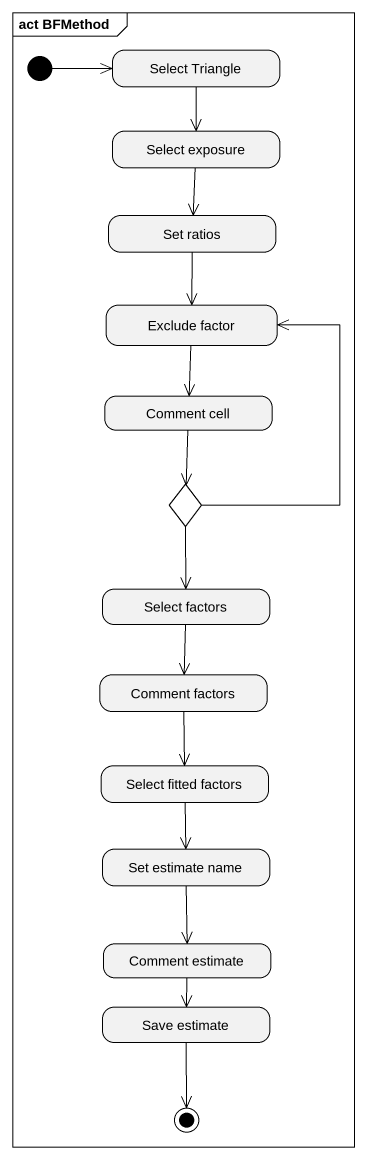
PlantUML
@startuml
mainframe act BFMethod
hide empty description
state "Select Triangle" as Select_Triangle
state "Select exposure" as Select_exposure
state "Set ratios" as Set_ratios
state "Exclude factor" as Exclude_factor
state "Comment cell" as Comment_cell
state choice1 <<choice>>
state "Select factors" as Select_factors
state "Comment factors" as Comment_factors
state "Select fitted factors" as Select_fitted_factors
state "Set estimate name" as Set_estimate_name
state "Comment estimate" as Comment_estimate
state "Save estimate" as Save_estimate
[*] -right-> Select_Triangle
Select_Triangle --> Select_exposure
Select_exposure --> Set_ratios
Set_ratios --> Exclude_factor
Exclude_factor --> Comment_cell
Comment_cell --> choice1
choice1 -up-> Exclude_factor
choice1 --> Select_factors
Select_factors --> Comment_factors
Comment_factors --> Select_fitted_factors
Select_fitted_factors --> Set_estimate_name
Set_estimate_name --> Comment_estimate
Comment_estimate --> Save_estimate
Save_estimate --> [*]
@enduml
